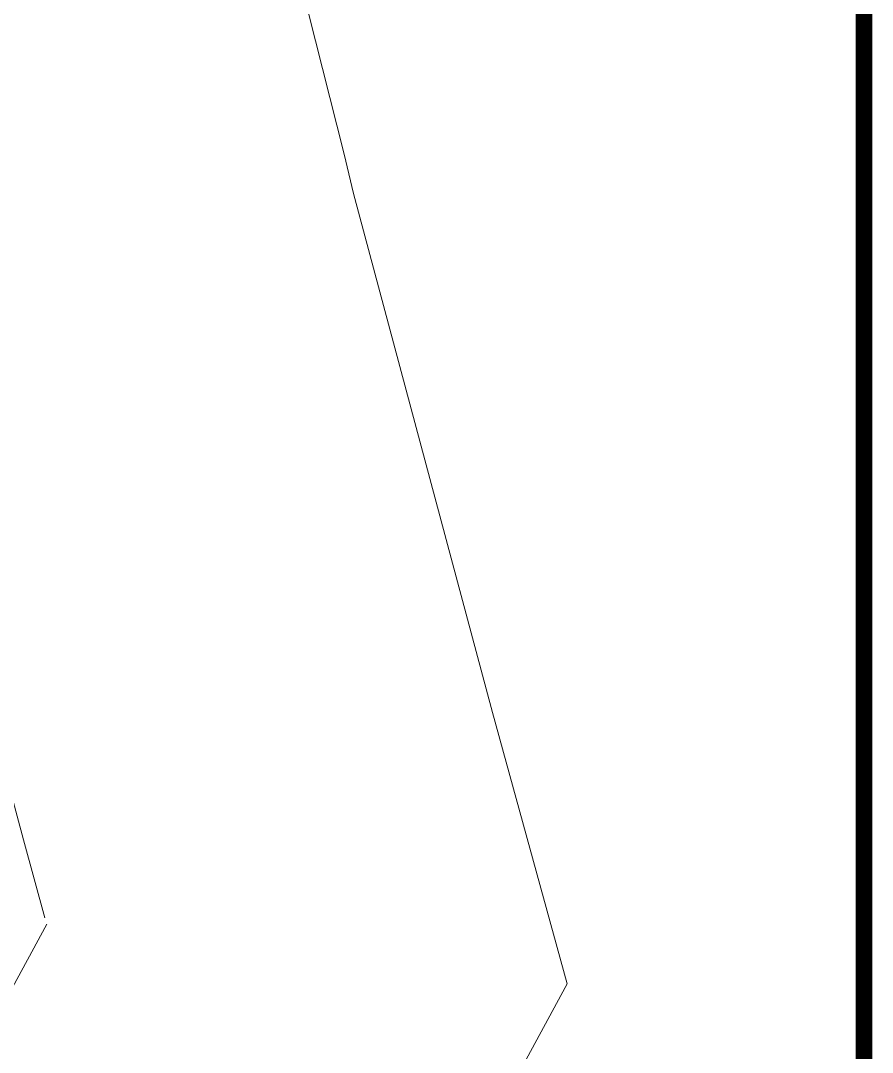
# Model space of a CAD drawing. Header units: inches. Extents: x 27644242 to 29761523, y -859349 to 216979.
# Drawn here: x 29118981 to 29126866, y -476530 to -466976 of the extents above; entities that cross this region are included whole.
import ezdxf

# ---------------------------------------------------------------- set-up
doc = ezdxf.new("R2010")
doc.units = ezdxf.units.IN
doc.header["$MEASUREMENT"] = 0
doc.linetypes.add('01-Xref Col Podium Lvl-1$0$HIDDEN', pattern=[0.375, 0.25, -0.125])
doc.layers.get('Defpoints').update_dxf_attribs({"color": 8})
doc.layers.add('RVA Site Boundary', color=17, linetype='Continuous', lineweight=15)

msp = doc.modelspace()

# ---------------------------------------------------------------- linework, layer by layer
at = {"layer": 'Defpoints', "linetype": 'Continuous', "const_width": 154.4}
msp.add_lwpolyline([(29126788.6, -451738.9), (29126788.6, -525988.9), (29018201.9, -525988.9), (29018201.9, -451738.9)], close=True, dxfattribs=at)
at = {"layer": 'RVA Site Boundary', "ltscale": 500}
for points in [[(29057290.1, -458323.5), (29071612.4, -458328.8), (29095872.2, -458347.8), (29119506.2, -458446.5), (29121977.6, -468214), (29122063.2, -468578.5)], [(29122063.3, -468578.6), (29123349.6, -473381.2), (29124041.8, -475895.8), (29122701.9, -478366.4), (29124573, -480125.8), (29124803.3, -487286.3), (29122309.6, -492544.3), (29122116.1, -492528.4), (29119362.4, -492220.4), (29119013.7, -492190.1), (29111852.9, -491568.2), (29108811.9, -491179.5), (29108445.6, -491095.6), (29108415.9, -491147.7), (29107965.4, -490914.4), (29107168.4, -490287.6), (29106305.2, -489684.2), (29106192.4, -489097.4), (29106055.1, -489072), (29105695.7, -489005.6), (29097677.5, -487059.2)]]:
    msp.add_lwpolyline(points, dxfattribs=at)
at = {"layer": 'RVA Site Boundary', "color": 252, "linetype": '01-Xref Col Podium Lvl-1$0$HIDDEN', "ltscale": 3000}
msp.add_lwpolyline([(29117725.3, -469775.5), (29119006.8, -474560.5), (29119222.3, -475343.2), (29117093, -479269.2), (29120135.2, -482129.8), (29120270.6, -486342.2), (29119614.6, -487725.4), (29119403.1, -487707), (29112333, -487093), (29110340.5, -486838.3), (29110031.5, -485230.6), (29106872.8, -484647), (29106636, -484603.2), (29097508.8, -482387.6), (29091807.5, -484216), (29090493.2, -484559.2), (29084534.6, -484392.6), (29078620.2, -484587.4), (29077902, -484652.8), (29070600.6, -485069.7), (29062287.5, -485826.4)], dxfattribs=at)

doc.saveas('drawing.dxf')
